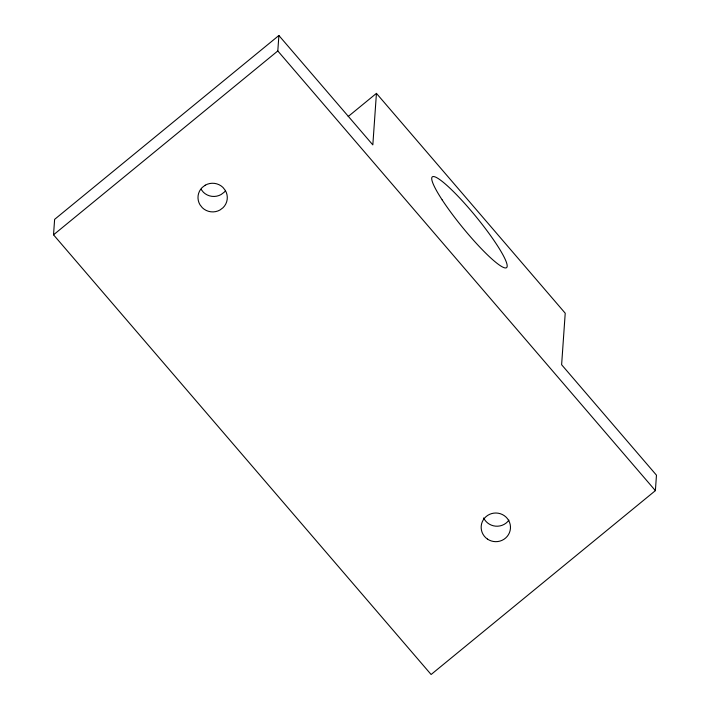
<?xml version="1.0" encoding="UTF-8"?>
<svg xmlns="http://www.w3.org/2000/svg" width="710" height="710" viewBox="0 0 710 710"><rect width="100%" height="100%" fill="white"/><g stroke="black" fill="none" stroke-linecap="round" stroke-linejoin="round"><path stroke-width="1.06" d="M376.433 93.365L565.222 313.208L561.619 364.736L656.466 475.185L655.383 490.637L431.112 674.5L53.534 234.815L54.617 219.363L278.888 35.5L372.83 144.893L376.433 93.365L348.184 116.52M655.383 490.637L277.805 50.951L278.888 35.5M53.534 234.815L277.805 50.951M201.072 189.321L203.415 192.286A14.661 14.324 4 0 0 221.121 194.522L224.147 192.241A14.661 14.324 4 0 0 225.398 190.83M508.928 520.128A14.661 14.324 4 0 1 483.625 517.927M205.243 185.186L202.217 187.476A14.661 14.324 4 0 0 199.989 204.773L202.332 207.737A14.661 14.324 4 0 0 220.038 209.974L223.064 207.693A14.661 14.324 4 0 0 225.292 190.387L222.949 187.422A14.661 14.324 4 0 0 205.243 185.186M487.433 539.067A14.661 14.324 4 0 0 510.428 528.613A14.661 14.324 4 0 0 489.607 514.342A14.661 14.324 4 0 0 487.433 539.067M442.188 199.918A58.637 8.609 50.7 0 0 505.742 267.936A58.637 8.609 50.7 0 0 460.559 198.942A58.637 8.609 50.7 0 0 442.188 199.918"/></g></svg>
